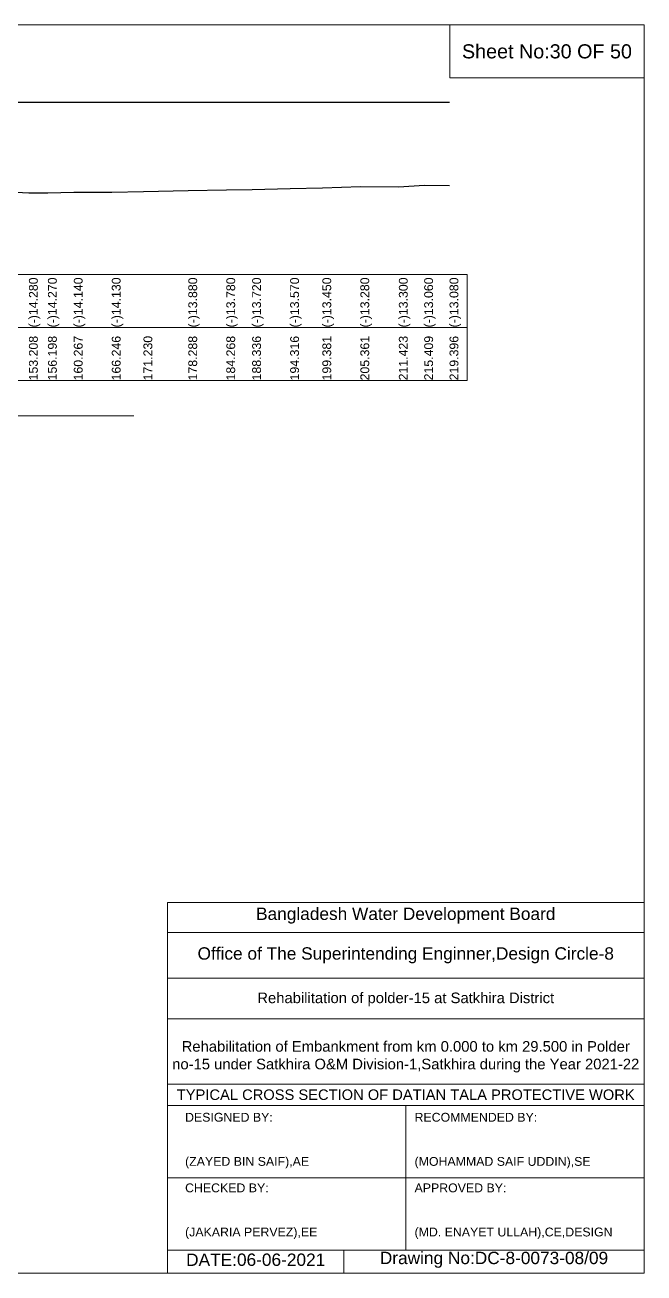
# Model space of a CAD drawing. Header units: inches. Extents: x 89000 to 845000, y -7071 to 31.
# Drawn here: x 541493 to 545000, y -7071 to 0 of the extents above; entities that cross this region are included whole.
import ezdxf

# ---------------------------------------------------------------- set-up
doc = ezdxf.new("R2010")
doc.units = ezdxf.units.IN
doc.header["$LTSCALE"] = 7
doc.header["$MEASUREMENT"] = 0
for name, color, linetype, lineweight in [('Cross section Data Border', 7, 'Continuous', 9), ('Cross Section Labels', 7, 'Continuous', 9), ('Existing_Bed_Level for Xsection', 7, 'Continuous', 25), ('Long Section Labels', 7, 'Continuous', 9)]:
    doc.layers.add(name, color=color, linetype=linetype, lineweight=lineweight)
doc.styles.get("Standard").update_dxf_attribs({"font": 'arial.ttf'})

msp = doc.modelspace()

# ---------------------------------------------------------------- linework, layer by layer
at = {"layer": 'Cross section Data Border'}
msp.add_lwpolyline([(535100, -1413.88), (543998.25636, -1413.88), (543998.25636, -2013.88), (535100, -2013.88)], close=True, dxfattribs=at)
msp.add_lwpolyline([(535100, -1713.88), (543998.25636, -1713.88)], dxfattribs=at)
at = {"layer": 'Cross Section Labels'}
for points in [[(535000, 0), (545000, 0), (545000, -7071), (535000, -7071)], [(543900, 0), (545000, 0), (545000, -300), (543900, -300)]]:
    msp.add_lwpolyline(points, close=True, dxfattribs=at)
for points in [[(537789.12818, -2213.88), (539949.12818, -2213.88), (542109.12818, -2213.88)], [(542300, -7071), (542300, -4971), (545000, -4971)], [(542300, -5141), (545000, -5141)], [(542300, -5401), (545000, -5401)], [(542300, -5631), (545000, -5631)], [(542300, -6001), (545000, -6001)], [(542300, -6121), (545000, -6121)], [(543650, -6121), (543650, -6941)], [(542300, -6531), (545000, -6531)], [(542300, -6941), (545000, -6941)], [(543300, -6941), (543300, -7071)]]:
    msp.add_lwpolyline(points, dxfattribs=at)
at = {"layer": 'Existing_Bed_Level for Xsection'}
for points in [[(536000, -437.88), (543898.25636, -437.88)], [(541407.85642, -945.84), (541515.48428, -951.96), (541623.12641, -951.6), (541769.60959, -946.92), (541984.86043, -946.56), (542164.27616, -944.4), (542418.35747, -937.56), (542633.65722, -933.96), (542780.09884, -931.8), (542995.38103, -926.4), (543177.72034, -922.08), (543392.99376, -915.96), (543611.21774, -916.68), (543754.72814, -908.04), (543898.25636, -908.76)]]:
    msp.add_lwpolyline(points, dxfattribs=at)

# ---------------------------------------------------------------- texts
at = {"layer": 'Cross Section Labels', "attachment_point": 5}
for s, insert, char_height in [('Sheet No:30 OF 50', (544450, -150), 80), ('Bangladesh Water Development Board', (543650, -5046), 70), ('Office of The Superintending Enginner,Design Circle-8', (543650, -5271), 70)]:
    msp.add_mtext(s, dxfattribs=dict(at, insert=insert, char_height=char_height))
at = {"layer": 'Cross Section Labels'}
for s, insert, char_height, width, attachment_point in [('Rehabilitation of polder-15 at Satkhira District', (543650, -5521), 60, 2800, 5), ('Rehabilitation of Embankment from km 0.000 to km 29.500 in Polder no-15 under Satkhira O&M Division-1,Satkhira during the Year 2021-22', (543650, -5846), 60, 2700, 5), ('TYPICAL CROSS SECTION OF DATIAN TALA PROTECTIVE WORK', (543650, -6061), 59.5765532, 2800, 5), ('DESIGNED BY:^J^J^J(ZAYED BIN SAIF),AE', (542400, -6321), 50, 1400, 4), ('RECOMMENDED BY:^J^J^J(MOHAMMAD SAIF UDDIN),SE', (543700, -6321), 50, 1400, 4), ('CHECKED BY:^J^J^J(JAKARIA PERVEZ),EE', (542400, -6721), 50, 1400, 4), ('APPROVED BY:^J^J^J(MD. ENAYET ULLAH),CE,DESIGN', (543700, -6721), 50, 1400, 4), ('DATE:06-06-2021', (542800, -6996), 70, 1400, 5), ('Drawing No:DC-8-0073-08/09', (544150, -6996), 70, 2200, 5)]:
    msp.add_mtext(s, dxfattribs=dict(at, insert=insert, char_height=char_height, width=width, attachment_point=attachment_point))
at = {"layer": 'Long Section Labels', "char_height": 50, "attachment_point": 1, "rotation": 90}
for s, insert in [('(-)14.280', (541515.48428, -1713.88)), ('(-)14.270', (541623.12641, -1713.88)), ('(-)14.140', (541769.60959, -1713.88)), ('(-)14.130', (541984.86043, -1713.88)), ('(-)13.880', (542418.35747, -1713.88)), ('(-)13.780', (542633.65722, -1713.88)), ('(-)13.720', (542780.09884, -1713.88)), ('(-)13.570', (542995.38103, -1713.88)), ('(-)13.450', (543177.72034, -1713.88)), ('(-)13.280', (543392.99376, -1713.88)), ('(-)13.300', (543611.21774, -1713.88)), ('(-)13.060', (543754.72814, -1713.88)), ('(-)13.080', (543898.25636, -1713.88)), ('153.208', (541515.48428, -2013.88)), ('156.198', (541623.12641, -2013.88)), ('160.267', (541769.60959, -2013.88)), ('166.246', (541984.86043, -2013.88)), ('171.230', (542164.27616, -2013.88)), ('178.288', (542418.35747, -2013.88)), ('184.268', (542633.65722, -2013.88)), ('188.336', (542780.09884, -2013.88)), ('194.316', (542995.38103, -2013.88)), ('199.381', (543177.72034, -2013.88)), ('205.361', (543392.99376, -2013.88)), ('211.423', (543611.21774, -2013.88)), ('215.409', (543754.72814, -2013.88)), ('219.396', (543898.25636, -2013.88))]:
    msp.add_mtext(s, dxfattribs=dict(at, insert=insert))

doc.saveas('drawing.dxf')
